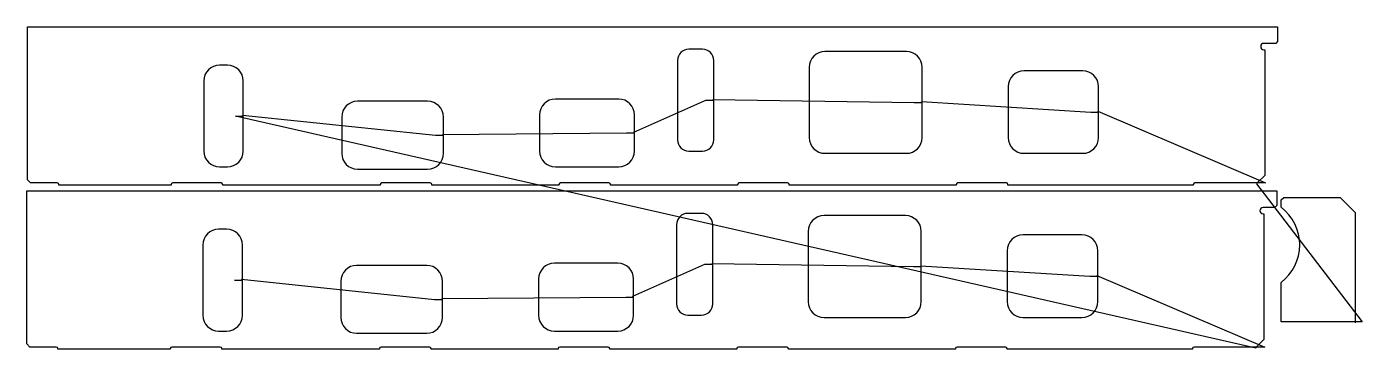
# Model space of a CAD drawing. Header units: metres. Extents: x 302 to 6207, y 205 to 1631.
import ezdxf

# ---------------------------------------------------------------- set-up
doc = ezdxf.new("R2010")
doc.units = ezdxf.units.M

msp = doc.modelspace()

# ---------------------------------------------------------------- linework, layer by layer
at = {"layer": 'TOOL_0'}
for p, q in [((305.614, 953.89), (305.614, 1630.951)), ((305.614, 1630.951), (5833.114, 1630.951)), ((5833.114, 1630.951), (5833.114, 1565.89)), ((5824.675, 1557.451), (5772.364, 1557.451)), ((5833.114, 1565.89), (5824.675, 1557.451)), ((3179.367, 1481.201), (3179.367, 1131.201)), ((3289.367, 1531.201), (3229.367, 1531.201)), ((3339.367, 1306.201), (3339.367, 1481.201)), ((4191.366, 1521.201), (3831.366, 1521.201)), ((5772.364, 1528.951), (5776.114, 1528.951)), ((5776.114, 1528.951), (5776.114, 973.89)), ((1189.37, 1461.201), (1154.37, 1461.201)), ((3761.366, 1451.201), (3761.366, 1141.201)), ((4261.366, 1296.201), (4261.366, 1451.201)), ((4971.365, 1436.201), (4711.365, 1436.201)), ((1084.37, 1391.201), (1084.37, 1081.201)), ((1259.37, 1236.201), (1259.37, 1391.201)), ((4641.365, 1366.201), (4641.365, 1141.201)), ((5041.365, 1253.701), (5041.365, 1366.201)), ((2074.369, 1301.201), (1764.369, 1301.201)), ((2919.368, 1311.201), (2639.368, 1311.201)), ((2985.832, 1164.737), (3304.367, 1306.201)), ((3304.367, 1306.201), (3339.367, 1306.201)), ((3339.367, 1306.201), (3335.831, 1309.737)), ((3335.831, 1309.737), (4226.366, 1296.201)), ((3339.367, 1131.201), (3339.367, 1306.201)), ((4261.366, 1296.201), (4257.83, 1299.737)), ((4257.83, 1299.737), (5006.365, 1253.701)), ((2569.368, 1241.201), (2569.368, 1081.201)), ((2989.368, 1161.201), (2989.368, 1241.201)), ((4226.366, 1296.201), (4261.366, 1296.201)), ((4261.366, 1141.201), (4261.366, 1296.201)), ((5006.365, 1253.701), (5041.365, 1253.701)), ((5041.365, 1253.701), (5037.829, 1257.237)), ((5037.829, 1257.237), (5780.03, 940.451)), ((5041.365, 1141.201), (5041.365, 1253.701)), ((5736.287, 210.573), (1224.37, 1236.201)), ((1224.37, 1236.201), (1259.37, 1236.201)), ((1259.37, 1236.201), (1255.834, 1239.737)), ((1255.834, 1239.737), (2109.369, 1151.201)), ((1259.37, 1081.201), (1259.37, 1236.201)), ((1694.369, 1231.201), (1694.369, 1071.201)), ((2144.369, 1151.201), (2144.369, 1231.201)), ((2109.369, 1151.201), (2144.369, 1151.201)), ((2140.833, 1154.737), (2954.368, 1161.201)), ((2144.369, 1151.201), (2140.833, 1154.737)), ((2144.369, 1071.201), (2144.369, 1151.201)), ((2954.368, 1161.201), (2989.368, 1161.201)), ((2989.368, 1161.201), (2985.832, 1164.737)), ((2989.368, 1081.201), (2989.368, 1161.201)), ((3229.367, 1081.201), (3289.367, 1081.201)), ((3831.366, 1071.201), (4191.366, 1071.201)), ((4711.365, 1071.201), (4971.365, 1071.201)), ((1154.37, 1011.201), (1189.37, 1011.201)), ((2639.368, 1011.201), (2919.368, 1011.201)), ((319.053, 940.451), (305.614, 953.89)), ((1764.369, 1001.201), (2074.369, 1001.201)), ((5776.114, 973.89), (5742.675, 940.451)), ((301.632, 228.36), (301.632, 905.421)), ((301.632, 905.421), (5829.132, 905.421)), ((436.364, 940.451), (319.053, 940.451)), ((443.614, 930.451), (443.614, 933.201)), ((940.114, 930.451), (443.614, 930.451)), ((940.114, 933.201), (940.114, 930.451)), ((1161.364, 940.451), (947.364, 940.451)), ((1168.614, 930.451), (1168.614, 933.201)), ((1865.114, 930.451), (1168.614, 930.451)), ((1865.114, 933.201), (1865.114, 930.451)), ((2086.364, 940.451), (1872.364, 940.451)), ((2093.614, 930.451), (2093.614, 933.201)), ((2655.114, 930.451), (2093.614, 930.451)), ((2655.114, 933.201), (2655.114, 930.451)), ((2876.364, 940.451), (2662.364, 940.451)), ((2883.614, 930.451), (2883.614, 933.201)), ((3445.114, 930.451), (2883.614, 930.451)), ((3445.114, 933.201), (3445.114, 930.451)), ((3666.364, 940.451), (3452.364, 940.451)), ((3673.614, 930.451), (3673.614, 933.201)), ((4412.114, 930.451), (3673.614, 930.451)), ((4412.114, 933.201), (4412.114, 930.451)), ((4633.364, 940.451), (4419.364, 940.451)), ((4640.614, 930.451), (4640.614, 933.201)), ((5460.114, 930.451), (4640.614, 930.451)), ((5460.114, 933.201), (5460.114, 930.451)), ((5742.675, 940.451), (5467.364, 940.451)), ((5742.675, 940.451), (5740.269, 936.103)), ((5740.269, 936.103), (6207.331, 326.606)), ((5780.03, 940.451), (5742.675, 940.451)), ((5829.132, 905.421), (5829.132, 840.36)), ((5820.693, 831.921), (5768.382, 831.921)), ((5829.132, 840.36), (5820.693, 831.921)), ((5848.601, 865.167), (5860.04, 876.606)), ((5848.602, 832.467), (5848.601, 865.167)), ((5860.04, 876.606), (6109.661, 876.606)), ((6109.661, 876.606), (6176.1, 810.167)), ((3285.385, 805.671), (3225.385, 805.671)), ((4187.384, 795.671), (3827.384, 795.671)), ((5768.382, 803.421), (5772.132, 803.421)), ((5772.132, 803.421), (5772.132, 248.36)), ((6176.1, 810.167), (6176.1, 326.606)), ((1185.388, 735.671), (1150.388, 735.671)), ((3175.385, 755.671), (3175.385, 405.671)), ((3335.385, 580.671), (3335.385, 755.671)), ((3757.384, 725.671), (3757.384, 415.671)), ((4257.384, 570.671), (4257.384, 725.671)), ((4967.383, 710.671), (4707.383, 710.671)), ((1080.388, 665.671), (1080.388, 355.671)), ((1255.388, 510.671), (1255.388, 665.671)), ((4637.383, 640.671), (4637.383, 415.671)), ((5037.383, 528.171), (5037.383, 640.671)), ((2070.387, 575.671), (1760.387, 575.671)), ((2915.386, 585.671), (2635.386, 585.671)), ((2981.85, 439.207), (3300.385, 580.671)), ((3300.385, 580.671), (3335.385, 580.671)), ((3335.385, 580.671), (3331.849, 584.207)), ((3331.849, 584.207), (4222.384, 570.671)), ((3335.385, 405.671), (3335.385, 580.671)), ((4222.384, 570.671), (4257.384, 570.671)), ((4257.384, 570.671), (4253.848, 574.207)), ((4253.848, 574.207), (5002.383, 528.171)), ((4257.384, 415.671), (4257.384, 570.671)), ((5037.383, 528.171), (5033.847, 531.707)), ((5033.847, 531.707), (5776.048, 214.921)), ((1220.388, 510.671), (1255.388, 510.671)), ((1255.388, 510.671), (1251.852, 514.207)), ((1251.852, 514.207), (2105.387, 425.671)), ((1255.388, 355.671), (1255.388, 510.671)), ((1690.387, 505.671), (1690.387, 345.671)), ((2140.387, 425.671), (2140.387, 505.671)), ((2565.386, 515.671), (2565.386, 355.671)), ((2985.386, 435.671), (2985.386, 515.671)), ((5002.383, 528.171), (5037.383, 528.171)), ((5037.383, 415.671), (5037.383, 528.171)), ((5848.601, 326.606), (5848.601, 500.245)), ((2105.387, 425.671), (2140.387, 425.671)), ((2136.851, 429.207), (2950.386, 435.671)), ((2140.387, 425.671), (2136.851, 429.207)), ((2140.387, 345.671), (2140.387, 425.671)), ((2950.386, 435.671), (2985.386, 435.671)), ((2985.386, 435.671), (2981.85, 439.207)), ((2985.386, 355.671), (2985.386, 435.671)), ((3225.385, 355.671), (3285.385, 355.671)), ((3827.384, 345.671), (4187.384, 345.671)), ((4707.383, 345.671), (4967.383, 345.671)), ((6176.101, 326.606), (5848.601, 326.606)), ((6176.1, 326.606), (6176.1, 321.811)), ((6207.331, 326.606), (6176.101, 326.606)), ((1150.388, 285.671), (1185.388, 285.671)), ((1760.387, 275.671), (2070.387, 275.671)), ((2635.386, 285.671), (2915.386, 285.671)), ((5772.132, 248.36), (5738.693, 214.921)), ((315.071, 214.921), (301.632, 228.36)), ((432.382, 214.921), (315.071, 214.921)), ((439.632, 204.921), (439.632, 207.671)), ((936.132, 204.921), (439.632, 204.921)), ((936.132, 207.671), (936.132, 204.921)), ((1157.382, 214.921), (943.382, 214.921)), ((1164.632, 204.921), (1164.632, 207.671)), ((1861.132, 204.921), (1164.632, 204.921)), ((1861.132, 207.671), (1861.132, 204.921)), ((2082.382, 214.921), (1868.382, 214.921)), ((2089.632, 204.921), (2089.632, 207.671)), ((2651.132, 204.921), (2089.632, 204.921)), ((2651.132, 207.671), (2651.132, 204.921)), ((2872.382, 214.921), (2658.382, 214.921)), ((2879.632, 204.921), (2879.632, 207.671)), ((3441.132, 204.921), (2879.632, 204.921)), ((3441.132, 207.671), (3441.132, 204.921)), ((3662.382, 214.921), (3448.382, 214.921)), ((3669.632, 204.921), (3669.632, 207.671)), ((4408.132, 204.921), (3669.632, 204.921)), ((4408.132, 207.671), (4408.132, 204.921)), ((4629.382, 214.921), (4415.382, 214.921)), ((4636.632, 204.921), (4636.632, 207.671)), ((5456.132, 204.921), (4636.632, 204.921)), ((5456.132, 207.671), (5456.132, 204.921)), ((5738.693, 214.921), (5463.382, 214.921)), ((5738.693, 214.921), (5736.287, 210.573)), ((5776.048, 214.921), (5738.693, 214.921))]:
    msp.add_line(p, q, dxfattribs=at)
for centre, radius, start, end in [((5772.364, 1543.201), 14.25, 90, 270), ((3229.367, 1481.201), 50, 90, 180), ((3289.367, 1481.201), 50, 0, 90), ((3831.366, 1451.201), 70, 90, 180), ((4191.366, 1451.201), 70, 0, 90), ((1154.37, 1391.201), 70, 90, 180), ((1189.37, 1391.201), 70, 0, 90), ((4711.365, 1366.201), 70, 90, 180), ((4971.365, 1366.201), 70, 0, 90), ((1764.369, 1231.201), 70, 90, 180), ((2074.369, 1231.201), 70, 0, 90), ((2639.368, 1241.201), 70, 90, 180), ((2919.368, 1241.201), 70, 0, 90), ((3229.367, 1131.201), 50, 180, 270), ((3289.367, 1131.201), 50, 270, 0), ((3831.366, 1141.201), 70, 180, 270), ((4191.366, 1141.201), 70, 270, 0), ((4711.365, 1141.201), 70, 180, 270), ((4971.365, 1141.201), 70, 270, 0), ((1154.37, 1081.201), 70, 180, 270), ((1189.37, 1081.201), 70, 270, 0), ((1764.369, 1071.201), 70, 180, 270), ((2074.369, 1071.201), 70, 270, 0), ((2639.368, 1081.201), 70, 180, 270), ((2919.368, 1081.201), 70, 270, 0), ((436.364, 933.201), 7.25, 0, 90), ((947.364, 933.201), 7.25, 90, 180), ((1161.364, 933.201), 7.25, 0, 90), ((1872.364, 933.201), 7.25, 90, 180), ((2086.364, 933.201), 7.25, 0, 90), ((2662.364, 933.201), 7.25, 90, 180), ((2876.364, 933.201), 7.25, 0, 90), ((3452.364, 933.201), 7.25, 90, 180), ((3666.364, 933.201), 7.25, 0, 90), ((4419.364, 933.201), 7.25, 90, 180), ((4633.364, 933.201), 7.25, 0, 90), ((5467.364, 933.201), 7.25, 90, 180), ((5768.382, 817.671), 14.25, 90, 270), ((5721.351, 666.356), 209.25, 307.4540655, 52.5457171), ((3225.385, 755.671), 50, 90, 180), ((3285.385, 755.671), 50, 0, 90), ((3827.384, 725.671), 70, 90, 180), ((4187.384, 725.671), 70, 0, 90), ((1150.388, 665.671), 70, 90, 180), ((1185.388, 665.671), 70, 0, 90), ((4707.383, 640.671), 70, 90, 180), ((4967.383, 640.671), 70, 0, 90), ((1760.387, 505.671), 70, 90, 180), ((2070.387, 505.671), 70, 0, 90), ((2635.386, 515.671), 70, 90, 180), ((2915.386, 515.671), 70, 0, 90), ((3827.384, 415.671), 70, 180, 270), ((4187.384, 415.671), 70, 270, 0), ((4707.383, 415.671), 70, 180, 270), ((4967.383, 415.671), 70, 270, 0), ((1150.388, 355.671), 70, 180, 270), ((1185.388, 355.671), 70, 270, 0), ((2635.386, 355.671), 70, 180, 270), ((2915.386, 355.671), 70, 270, 0), ((3225.385, 405.671), 50, 180, 270), ((3285.385, 405.671), 50, 270, 0), ((1760.387, 345.671), 70, 180, 270), ((2070.387, 345.671), 70, 270, 0), ((432.382, 207.671), 7.25, 0, 90), ((943.382, 207.671), 7.25, 90, 180), ((1157.382, 207.671), 7.25, 0, 90), ((1868.382, 207.671), 7.25, 90, 180), ((2082.382, 207.671), 7.25, 0, 90), ((2658.382, 207.671), 7.25, 90, 180), ((2872.382, 207.671), 7.25, 0, 90), ((3448.382, 207.671), 7.25, 90, 180), ((3662.382, 207.671), 7.25, 0, 90), ((4415.382, 207.671), 7.25, 90, 180), ((4629.382, 207.671), 7.25, 0, 90), ((5463.382, 207.671), 7.25, 90, 180)]:
    msp.add_arc(centre, radius, start, end, dxfattribs=at)

doc.saveas('drawing.dxf')
